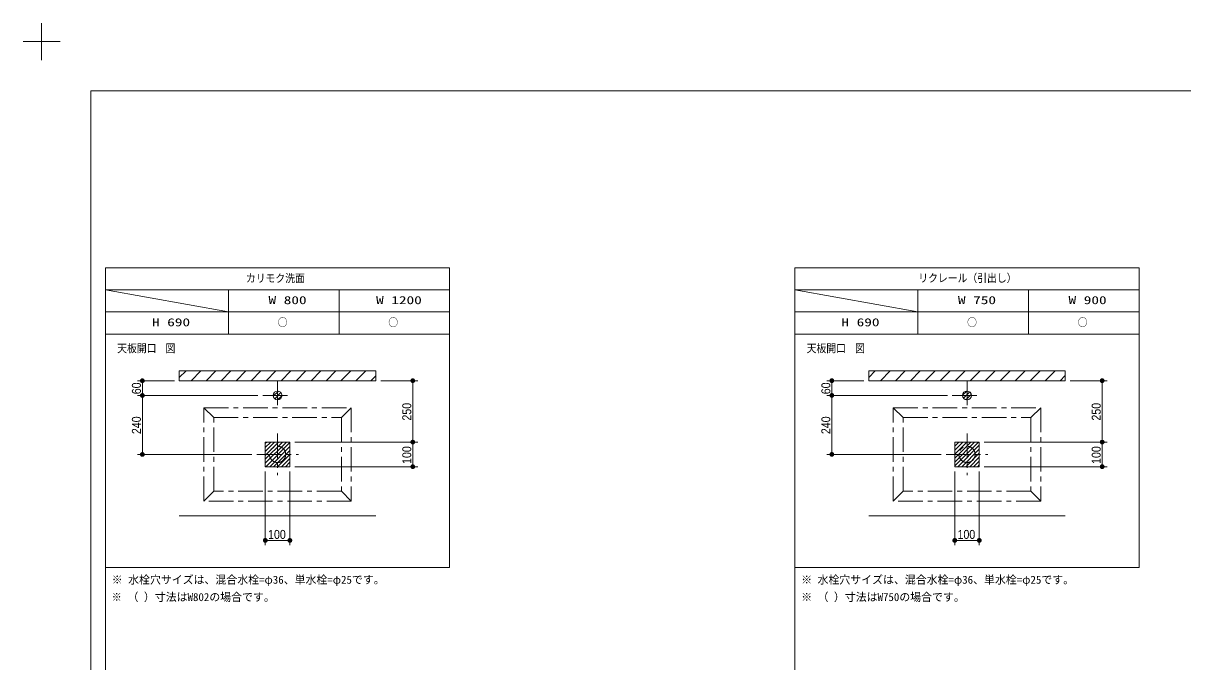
# Model space of a CAD drawing. Units: millimetres, scale not verified. Extents: x -6062 to 6062, y -3045 to 3045.
# Drawn here: x -6062 to -1344, y 446 to 3045 of the extents above; entities that cross this region are included whole.
import ezdxf
from ezdxf.enums import TextEntityAlignment as Align

# ---------------------------------------------------------------- set-up
doc = ezdxf.new("R2010")
doc.units = ezdxf.units.MM
doc.header["$LTSCALE"] = 20
doc.linetypes.add('CHAIN1', pattern=[8, 5, -1, 1, -1])
for name, color, linetype, lineweight in [('0-0_1図面枠', 7, 'Continuous', 9), ('0-2_2寸法-1', 7, 'Continuous', 9), ('0-3_0', 7, 'Continuous', 9), ('0-7_3一般', 7, 'Continuous', 9)]:
    doc.layers.add(name, color=color, linetype=linetype, lineweight=lineweight)
doc.styles.add('ＭＳ ゴシック', font='')
doc.styles.add('ＭＳ Ｐゴシック', font='')
doc.styles.get('ＭＳ ゴシック').set_extended_font_data('MS Gothic')
doc.styles.get('ＭＳ Ｐゴシック').set_extended_font_data('MS PGothic')

# ---------------------------------------------------------------- blocks, each defined once
blk = doc.blocks.new('グループ')
at = {"layer": '0-0_1図面枠'}
for p, q in [((-84000, 57900), (-84000, 60900)), ((-85500, 59400), (-82500, 59400))]:
    blk.add_line(p, q, dxfattribs=at)
blk = doc.blocks.new('グループ-2')
at = {"layer": '0-0_1図面枠'}
blk.add_lwpolyline([(-80000, 55400), (80000, 55400), (80000, -55400), (-80000, -55400)], close=True, dxfattribs=at)
blk = doc.blocks.new('図面枠')
at = {"layer": '0-0_1図面枠'}
for name in ['グループ', 'グループ-2']:
    blk.add_blockref(name, (0, 0), dxfattribs=at)
blk = doc.blocks.new('グループ-4')
at = {"layer": '0-0_1図面枠'}
for p, q in [((-78800, 41000), (-78800, -48600)), ((-22700, 41000), (-22700, -48600)), ((-50800, 39200), (-78800, 39200)), ((-78800, 39200), (-68800, 37400)), ((-68800, 35600), (-68800, 39200)), ((-59800, 35600), (-59800, 39200)), ((5300, 39200), (-22700, 39200)), ((-22700, 39200), (-12700, 37400)), ((-12700, 35600), (-12700, 39200)), ((-3700, 35600), (-3700, 39200)), ((-78800, 37400), (-50800, 37400)), ((-22700, 37400), (5300, 37400))]:
    blk.add_line(p, q, dxfattribs=at)
for points in [[(-78800, 41000), (-50800, 41000), (-50800, 35600), (-78800, 35600)], [(-22700, 41000), (5300, 41000), (5300, 35600), (-22700, 35600)], [(-78800, 35600), (-50800, 35600), (-50800, 16600), (-78800, 16600)], [(-22700, 35600), (5300, 35600), (5300, 16600), (-22700, 16600)]]:
    blk.add_lwpolyline(points, close=True, dxfattribs=at)
blk = doc.blocks.new('_Dot')
at = {"layer": '0-3_0'}
for p, q in [((-10, 0), (-20, 0)), ((9.78, 2), (-9.78, 2)), ((7.99, 6), (-7.99, 6)), ((9.16, -3.98), (-9.16, -3.98)), ((6, -7.98), (-6, -7.98))]:
    blk.add_line(p, q, dxfattribs=at)
for points in [[(10, 0), (9.92, 1.25), (9.69, 2.49), (9.3, 3.68), (8.76, 4.82), (8.09, 5.88), (7.29, 6.85), (6.37, 7.71), (5.36, 8.44), (4.26, 9.05), (3.09, 9.51), (1.87, 9.82), (0.63, 9.98), (-0.63, 9.98), (-1.87, 9.82), (-3.09, 9.51), (-4.26, 9.05), (-5.36, 8.44), (-6.37, 7.71), (-7.29, 6.85), (-8.09, 5.88), (-8.76, 4.82), (-9.3, 3.68), (-9.69, 2.49), (-9.92, 1.25), (-10, 0), (0, 0)], [(-10, 0), (-9.92, -1.25), (-9.69, -2.49), (-9.3, -3.68), (-8.76, -4.82), (-8.09, -5.88), (-7.29, -6.85), (-6.37, -7.71), (-5.36, -8.44), (-4.26, -9.05), (-3.09, -9.51), (-1.87, -9.82), (-0.63, -9.98), (0.63, -9.98), (1.87, -9.82), (3.09, -9.51), (4.26, -9.05), (5.36, -8.44), (6.37, -7.71), (7.29, -6.85), (8.09, -5.88), (8.76, -4.82), (9.3, -3.68), (9.69, -2.49), (9.92, -1.25), (10, 0), (0, 0)]]:
    blk.add_lwpolyline(points, close=True, dxfattribs=at)
blk = doc.blocks.new('グループ-12')
at = {"layer": '0-0_1図面枠'}
for p, q in [((-84000, 57900), (-84000, 60900)), ((-85500, 59400), (-82500, 59400))]:
    blk.add_line(p, q, dxfattribs=at)

msp = doc.modelspace()

# ---------------------------------------------------------------- linework, layer by layer
at = {"layer": '0-2_2寸法-1'}
for p, q in [((-5447.5, 1590), (-5597.5, 1590)), ((-5577.5, 1545.01), (-5577.5, 1574.99)), ((-4607.5, 1590), (-4457.5, 1590)), ((-4477.5, 1355.01), (-4477.5, 1574.99)), ((-2642.5, 1590), (-2792.5, 1590)), ((-2772.5, 1545.01), (-2772.5, 1574.99)), ((-1802.5, 1590), (-1652.5, 1590)), ((-1672.5, 1355.01), (-1672.5, 1574.99)), ((-5107.5, 1530), (-5597.5, 1530)), ((-5107.5, 1530), (-5597.5, 1530)), ((-5577.5, 1514.99), (-5577.5, 1305.01)), ((-2302.5, 1530), (-2792.5, 1530)), ((-2302.5, 1530), (-2792.5, 1530)), ((-2772.5, 1514.99), (-2772.5, 1305.01)), ((-4957.5, 1340), (-4457.5, 1340)), ((-4957.5, 1340), (-4457.5, 1340)), ((-4477.5, 1255.01), (-4477.5, 1324.99)), ((-2152.5, 1340), (-1652.5, 1340)), ((-2152.5, 1340), (-1652.5, 1340)), ((-1672.5, 1255.01), (-1672.5, 1324.99)), ((-5132.5, 1290), (-5597.5, 1290)), ((-2327.5, 1290), (-2792.5, 1290)), ((-4957.5, 1240), (-4457.5, 1240)), ((-2152.5, 1240), (-1652.5, 1240)), ((-5077.5, 1220), (-5077.5, 920)), ((-4977.5, 1220), (-4977.5, 920)), ((-2272.5, 1220), (-2272.5, 920)), ((-2172.5, 1220), (-2172.5, 920)), ((-4992.51, 940), (-5062.49, 940)), ((-2187.51, 940), (-2257.49, 940))]:
    msp.add_line(p, q, dxfattribs=at)
at = {"layer": '0-7_3一般'}
for p, q in [((-5427.5, 1602.56), (-5400.06, 1630)), ((-5379.1, 1590), (-5339.1, 1630)), ((-5318.14, 1590), (-5278.14, 1630)), ((-5257.18, 1590), (-5217.18, 1630)), ((-5196.22, 1590), (-5156.22, 1630)), ((-5135.26, 1590), (-5095.26, 1630)), ((-5074.3, 1590), (-5034.3, 1630)), ((-5013.34, 1590), (-4973.34, 1630)), ((-4952.38, 1590), (-4912.38, 1630)), ((-4891.42, 1590), (-4851.42, 1630)), ((-4830.46, 1590), (-4790.46, 1630)), ((-4769.5, 1590), (-4729.5, 1630)), ((-4708.54, 1590), (-4668.54, 1630)), ((-4647.58, 1590), (-4627.5, 1610.08)), ((-2622.5, 1603.4), (-2595.9, 1630)), ((-2574.94, 1590), (-2534.94, 1630)), ((-2513.98, 1590), (-2473.98, 1630)), ((-2453.02, 1590), (-2413.02, 1630)), ((-2392.06, 1590), (-2352.06, 1630)), ((-2331.1, 1590), (-2291.1, 1630)), ((-2270.14, 1590), (-2230.14, 1630)), ((-2209.18, 1590), (-2169.18, 1630)), ((-2148.22, 1590), (-2108.22, 1630)), ((-2087.26, 1590), (-2047.26, 1630)), ((-2026.3, 1590), (-1986.3, 1630)), ((-1965.34, 1590), (-1925.34, 1630)), ((-1904.38, 1590), (-1864.38, 1630)), ((-1843.42, 1590), (-1822.5, 1610.92)), ((-5427.5, 1590), (-4627.5, 1590)), ((-2622.5, 1590), (-1822.5, 1590)), ((-5045.12, 1526.38), (-5023.88, 1547.62)), ((-5039.13, 1516.37), (-5013.87, 1541.63)), ((-5027.5, 1512), (-5009.5, 1530)), ((-2240.39, 1531.11), (-2223.61, 1547.89)), ((-2236.58, 1518.92), (-2211.42, 1544.08)), ((-2226.89, 1512.61), (-2205.11, 1534.39)), ((-5077.5, 1334), (-5071.5, 1340)), ((-5077.5, 1318), (-5055.5, 1340)), ((-5077.5, 1302), (-5039.5, 1340)), ((-5077.5, 1286), (-5023.5, 1340)), ((-5077.5, 1270), (-5007.5, 1340)), ((-5077.5, 1254), (-4991.5, 1340)), ((-5075.5, 1240), (-4977.5, 1338)), ((-5059.5, 1240), (-4977.5, 1322)), ((-2272.5, 1339), (-2271.5, 1340)), ((-2272.5, 1323), (-2255.5, 1340)), ((-2272.5, 1307), (-2239.5, 1340)), ((-2272.5, 1291), (-2223.5, 1340)), ((-2272.5, 1275), (-2207.5, 1340)), ((-2272.5, 1259), (-2191.5, 1340)), ((-2272.5, 1243), (-2175.5, 1340)), ((-2259.5, 1240), (-2172.5, 1327)), ((-5043.5, 1240), (-4977.5, 1306)), ((-5027.5, 1240), (-4977.5, 1290)), ((-5011.5, 1240), (-4977.5, 1274)), ((-2243.5, 1240), (-2172.5, 1311)), ((-2227.5, 1240), (-2172.5, 1295)), ((-2211.5, 1240), (-2172.5, 1279)), ((-4995.5, 1240), (-4977.5, 1258)), ((-4979.5, 1240), (-4977.5, 1242)), ((-2195.5, 1240), (-2172.5, 1263)), ((-2179.5, 1240), (-2172.5, 1247)), ((-5427.5, 1040), (-4627.5, 1040)), ((-2622.5, 1040), (-1822.5, 1040))]:
    msp.add_line(p, q, dxfattribs=at)
at = {"layer": '0-7_3一般', "linetype": 'CHAIN1'}
for p, q in [((-5027.5, 1590), (-5027.5, 1470)), ((-2222.5, 1590), (-2222.5, 1470)), ((-5087.5, 1530), (-4967.5, 1530)), ((-2282.5, 1530), (-2162.5, 1530)), ((-5287.5, 1440), (-5327.5, 1480)), ((-4767.5, 1440), (-4727.5, 1480)), ((-2482.5, 1440), (-2522.5, 1480)), ((-1962.5, 1440), (-1922.5, 1480)), ((-5027.5, 1375), (-5027.5, 1205)), ((-2222.5, 1375), (-2222.5, 1205)), ((-5112.5, 1290), (-4942.5, 1290)), ((-2307.5, 1290), (-2137.5, 1290)), ((-5287.5, 1140), (-5327.5, 1100)), ((-4767.5, 1140), (-4727.5, 1100)), ((-2482.5, 1140), (-2522.5, 1100)), ((-1962.5, 1140), (-1922.5, 1100))]:
    msp.add_line(p, q, dxfattribs=at)
at = {"layer": '0-7_3一般'}
for points in [[(-5427.5, 1630), (-4627.5, 1630), (-4627.5, 1590), (-5427.5, 1590)], [(-2622.5, 1630), (-1822.5, 1630), (-1822.5, 1590), (-2622.5, 1590)], [(-5077.5, 1340), (-4977.5, 1340), (-4977.5, 1240), (-5077.5, 1240)], [(-5077.5, 1340), (-4977.5, 1340), (-4977.5, 1240), (-5077.5, 1240)], [(-2272.5, 1340), (-2172.5, 1340), (-2172.5, 1240), (-2272.5, 1240)], [(-2272.5, 1340), (-2172.5, 1340), (-2172.5, 1240), (-2272.5, 1240)]]:
    msp.add_lwpolyline(points, close=True, dxfattribs=at)
at = {"layer": '0-7_3一般', "linetype": 'CHAIN1'}
for points in [[(-5327.5, 1480), (-4727.5, 1480), (-4727.5, 1100), (-5327.5, 1100)], [(-2522.5, 1480), (-1922.5, 1480), (-1922.5, 1100), (-2522.5, 1100)], [(-5287.5, 1440), (-4767.5, 1440), (-4767.5, 1140), (-5287.5, 1140)], [(-2482.5, 1440), (-1962.5, 1440), (-1962.5, 1140), (-2482.5, 1140)]]:
    msp.add_lwpolyline(points, close=True, dxfattribs=at)
at = {"layer": '0-7_3一般'}
for centre in [(-5027.5, 1530), (-5027.5, 1530), (-2222.5, 1530), (-2222.5, 1530)]:
    msp.add_circle(centre, 18, dxfattribs=at)
at = {"layer": '0-7_3一般', "linetype": 'CHAIN1'}
for centre in [(-5027.5, 1290), (-2222.5, 1290)]:
    msp.add_circle(centre, 33, dxfattribs=at)

# ---------------------------------------------------------------- block references
at = {"layer": '0-0_1図面枠', "xscale": 0.05, "yscale": 0.05}
for name in ['図面枠', 'グループ-12', 'グループ-4']:
    msp.add_blockref(name, (-1787.5, 0), dxfattribs=at)
at = {"layer": '0-2_2寸法-1', "xscale": 0.7503418, "yscale": 0.7503418}
for p, rotation in [((-5577.5, 1590), 90), ((-4477.5, 1590), 90), ((-2772.5, 1590), 90), ((-1672.5, 1590), 90), ((-5577.5, 1530), 270), ((-5577.5, 1530), 90), ((-2772.5, 1530), 270), ((-2772.5, 1530), 90), ((-4477.5, 1340), 270), ((-4477.5, 1340), 90), ((-1672.5, 1340), 270), ((-1672.5, 1340), 90), ((-5577.5, 1290), 270), ((-2772.5, 1290), 270), ((-4477.5, 1240), 270), ((-1672.5, 1240), 270), ((-5077.5, 940), 180), ((-2272.5, 940), 180)]:
    msp.add_blockref('_Dot', p, dxfattribs=dict(at, rotation=rotation))
for p in [(-4977.5, 940), (-2172.5, 940)]:
    msp.add_blockref('_Dot', p, dxfattribs=at)

# ---------------------------------------------------------------- texts
at = {"layer": '0-0_1図面枠', "style": 'ＭＳ ゴシック'}
for s, width, p in [('リクレール（引出し）', 0.9, (-2420.67, 1981.44)), ('カリモク洗面', 0.9, (-5156.39, 1980.86)), ('W 800', 1.4, (-5064.45, 1891.74)), ('W 1200', 1.4, (-4626.75, 1891.74)), ('W 750', 1.4, (-2259.45, 1891.74)), ('W 900', 1.4, (-1809.45, 1891.74)), ('H 690', 1.4, (-5538.49, 1801.74)), ('○', 0.9, (-5027.09, 1801.25)), ('○', 0.9, (-4577.09, 1801.25)), ('H 690', 1.4, (-2733.49, 1801.74)), ('○', 0.9, (-2222.09, 1801.25)), ('○', 0.9, (-1772.09, 1801.25)), ('天板開口', 0.9, (-5680, 1695.64)), ('図', 0.9, (-5483.27, 1695.64)), ('天板開口', 0.9, (-2875, 1695.64)), ('図', 0.9, (-2678.27, 1695.64)), ('※', 0.9, (-5702.1, 683.34))]:
    msp.add_text(s, height=32.55, dxfattribs=dict(at, width=width)).set_placement(p, align=Align.BOTTOM_LEFT)
for s, p in [('※ 水栓穴サイズは、混合水栓=φ36、単水栓=φ25です。', (-5702.1, 753.88)), ('※ 水栓穴サイズは、混合水栓=φ36、単水栓=φ25です。', (-2897.1, 753.88)), ('（ ）寸法はW802の場合です。', (-5637.93, 683.34)), ('※ （ ）寸法はW750の場合です。', (-2897.1, 683.34))]:
    msp.add_text(s, height=32.55, dxfattribs=at).set_placement(p, align=Align.BOTTOM_LEFT)
at = {"layer": '0-2_2寸法-1', "style": 'ＭＳ Ｐゴシック', "width": 0.9}
for s, p in [('60', (-5572.54, 1534.92)), ('60', (-2767.54, 1534.92)), ('250', (-4472.54, 1427.72)), ('250', (-1667.54, 1427.72)), ('240', (-5572.54, 1372.72)), ('240', (-2767.54, 1372.72)), ('100', (-4472.54, 1251.39)), ('100', (-1667.54, 1251.39))]:
    msp.add_text(s, height=36.66, rotation=90, dxfattribs=at).set_placement(p, align=Align.BOTTOM_LEFT)
for p in [(-5066.11, 935.04), (-2261.11, 935.04)]:
    msp.add_text('100', height=36.66, dxfattribs=at).set_placement(p, align=Align.BOTTOM_LEFT)

doc.saveas('drawing.dxf')
